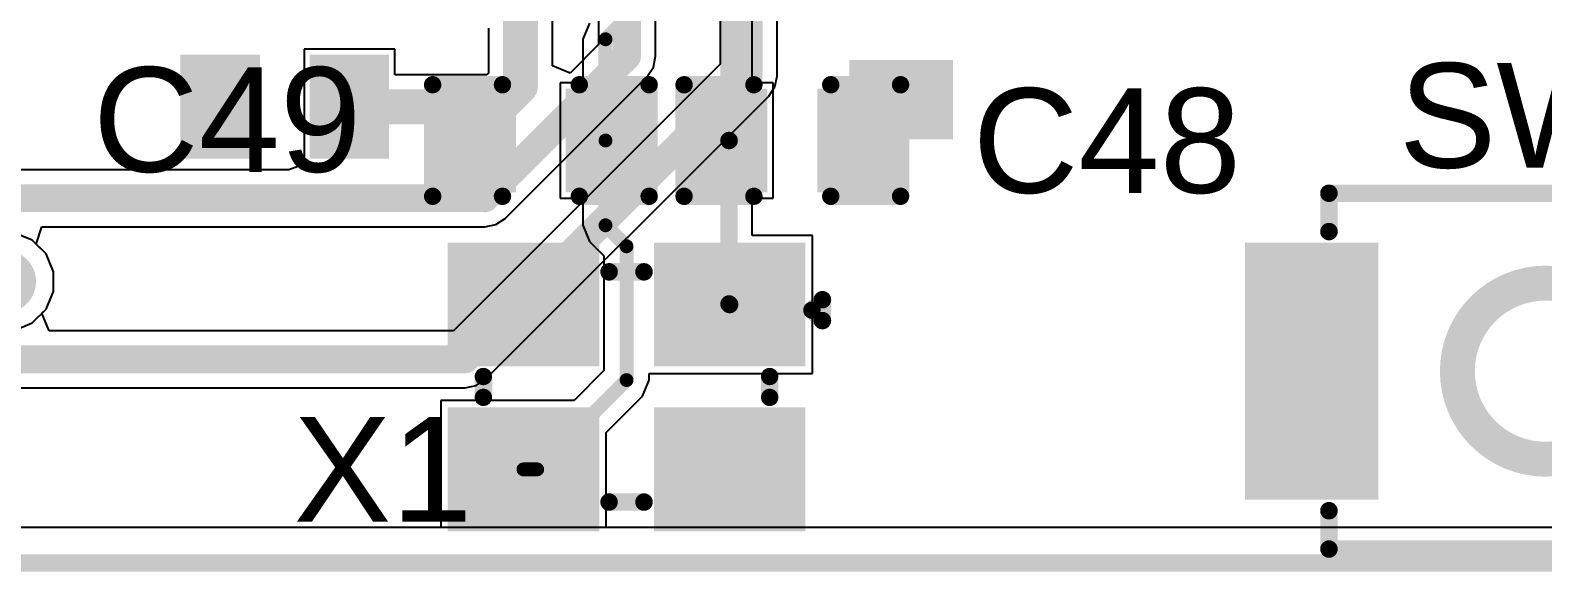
# Model space of a CAD drawing. Header units: millimetres. Extents: x -12 to 5428, y 0 to 5422.
# Drawn here: x 23.62 to 34.63, y -0.06 to 3.88 of the extents above; entities that cross this region are included whole.
import ezdxf

# ---------------------------------------------------------------- set-up
doc = ezdxf.new("R2010")
doc.units = ezdxf.units.MM
for name, color, linetype in [('BottomLayer', 5, 'Continuous'), ('BottomPaste', 16, 'Continuous'), ('BottomSolder', 6, 'Continuous'), ('Mechanical2', 216, 'Continuous'), ('TopLayer', 1, 'Continuous'), ('TopOverlay', 2, 'Continuous'), ('TopPaste', 8, 'Continuous'), ('TopSolder', 216, 'Continuous')]:
    doc.layers.add(name, color=color, linetype=linetype)
doc.styles.add('Arial', font='', dxfattribs={"height": 0.2})
doc.styles.get('Arial').set_extended_font_data('Arial')

# ---------------------------------------------------------------- blocks, each defined once
blk = doc.blocks.new('SMD2016_4P_31')
at = {"layer": 'TopLayer'}
for points in [[(-1.25, 0.2), (-1.25, 1), (-0.25, 1), (-0.25, 0.2)], [(0.25, 0.2), (0.25, 1), (1.25, 1), (1.25, 0.2)], [(-1.25, -1), (-1.25, -0.2), (-0.25, -0.2), (-0.25, -1)], [(0.25, -1), (0.25, -0.2), (1.25, -0.2), (1.25, -1)]]:
    blk.add_hatch(color=1, dxfattribs=at).paths.add_polyline_path(points)
at = {"layer": 'TopPaste'}
for points in [[(-1.25, 0.2), (-1.25, 1), (-0.25, 1), (-0.25, 0.2)], [(0.25, 0.2), (0.25, 1), (1.25, 1), (1.25, 0.2)], [(-1.25, -1), (-1.25, -0.2), (-0.25, -0.2), (-0.25, -1)], [(0.25, -1), (0.25, -0.2), (1.25, -0.2), (1.25, -1)]]:
    blk.add_hatch(color=8, dxfattribs=at).paths.add_polyline_path(points)
at = {"layer": 'TopSolder'}
for points in [[(-1.301, 0.149), (-1.301, 1.051), (-0.199, 1.051), (-0.199, 0.149)], [(0.199, 0.149), (0.199, 1.051), (1.301, 1.051), (1.301, 0.149)], [(-1.301, -1.051), (-1.301, -0.149), (-0.199, -0.149), (-0.199, -1.051)], [(0.199, -1.051), (0.199, -0.149), (1.301, -0.149), (1.301, -1.051)]]:
    blk.add_hatch(color=216, dxfattribs=at).paths.add_polyline_path(points)
at = {"layer": 'TopOverlay', "const_width": 0.127}
for points in [[(0.127, 0.838), (-0.127, 0.838)], [(-1.041, 0.076), (-1.041, -0.076)], [(1.041, 0.076), (1.041, -0.076)], [(-1.425, -0.483), (-1.425, -0.635)], [(-1.349, -0.559), (-1.425, -0.483)], [(-1.349, -0.559), (-1.425, -0.635)], [(0.127, -0.838), (-0.127, -0.838)]]:
    blk.add_lwpolyline(points, dxfattribs=at)
at = {"layer": 'TopOverlay', "const_width": 0.0635}
for points in [[(-0.159, 0.838, 1), (-0.095, 0.838, 1)], [(0.095, 0.838, 1), (0.159, 0.838, 1)], [(-1.073, 0.076, 1), (-1.01, 0.076, 1)], [(1.01, 0.076, 1), (1.073, 0.076, 1)], [(-1.073, -0.076, 1), (-1.01, -0.076, 1)], [(1.01, -0.076, 1), (1.073, -0.076, 1)], [(-1.457, -0.483, 1), (-1.393, -0.483, 1)], [(-1.457, -0.483, 1), (-1.393, -0.483, 1)], [(-1.38, -0.559, 1), (-1.317, -0.559, 1)], [(-1.38, -0.559, 1), (-1.317, -0.559, 1)], [(-1.457, -0.635, 1), (-1.393, -0.635, 1)], [(-1.457, -0.635, 1), (-1.393, -0.635, 1)], [(-0.159, -0.838, 1), (-0.095, -0.838, 1)], [(0.095, -0.838, 1), (0.159, -0.838, 1)]]:
    blk.add_lwpolyline(points, format="xyb", close=True, dxfattribs=at)
blk = doc.blocks.new('B3U_1000P_64')
at = {"layer": 'TopLayer'}
for points in [[(-2.11, 0.86), (-1.29, 0.86), (-1.29, -0.86), (-2.11, -0.86)], [(1.29, 0.86), (2.11, 0.86), (2.11, -0.86), (1.29, -0.86)]]:
    blk.add_hatch(color=1, dxfattribs=at).paths.add_polyline_path(points)
at = {"layer": 'TopPaste'}
for points in [[(-2.11, 0.86), (-1.29, 0.86), (-1.29, -0.86), (-2.11, -0.86)], [(1.29, 0.86), (2.11, 0.86), (2.11, -0.86), (1.29, -0.86)]]:
    blk.add_hatch(color=8, dxfattribs=at).paths.add_polyline_path(points)
at = {"layer": 'TopSolder'}
for points in [[(-2.185, 0.935), (-1.215, 0.935), (-1.215, -0.935), (-2.185, -0.935)], [(1.215, 0.935), (2.185, 0.935), (2.185, -0.935), (1.215, -0.935)]]:
    blk.add_hatch(color=216, dxfattribs=at).paths.add_polyline_path(points)
at = {"layer": 'TopOverlay', "const_width": 0.127}
for points in [[(-1.575, 1.016), (-1.575, 1.295)], [(-1.575, 1.295), (1.575, 1.295)], [(1.575, 1.016), (1.575, 1.295)], [(-1.575, -1.295), (-1.575, -1.016)], [(1.575, -1.295), (1.575, -1.016)], [(-1.575, -1.295), (1.575, -1.295)]]:
    blk.add_lwpolyline(points, dxfattribs=at)
at = {"layer": 'TopOverlay'}
for points, const_width in [([(-1.607, 1.295, 1), (-1.543, 1.295, 1)], 0.0635), ([(-1.607, 1.295, 1), (-1.543, 1.295, 1)], 0.0635), ([(1.543, 1.295, 1), (1.607, 1.295, 1)], 0.0635), ([(1.543, 1.295, 1), (1.607, 1.295, 1)], 0.0635), ([(-1.607, 1.016, 1), (-1.543, 1.016, 1)], 0.0635), ([(1.543, 1.016, 1), (1.607, 1.016, 1)], 0.0635), ([(0.641, 0, 1), (-0.641, 0, 1)], 0.254), ([(-0.705, 0, 1), (-0.578, 0, 1)], 0.127), ([(0.578, 0, 1), (0.705, 0, 1)], 0.127), ([(-1.607, -1.016, 1), (-1.543, -1.016, 1)], 0.0635), ([(1.543, -1.016, 1), (1.607, -1.016, 1)], 0.0635), ([(-1.607, -1.295, 1), (-1.543, -1.295, 1)], 0.0635), ([(-1.607, -1.295, 1), (-1.543, -1.295, 1)], 0.0635), ([(1.543, -1.295, 1), (1.607, -1.295, 1)], 0.0635), ([(1.543, -1.295, 1), (1.607, -1.295, 1)], 0.0635)]:
    blk.add_lwpolyline(points, format="xyb", close=True, dxfattribs=dict(at, const_width=const_width))
blk = doc.blocks.new('C___0402_B_144')
at = {"layer": 'BottomLayer'}
for points in [[(-0.241, 0.318), (-0.241, -0.317), (-0.699, -0.317), (-0.699, 0.318)], [(0.698, 0.318), (0.698, -0.317), (0.241, -0.317), (0.241, 0.318)]]:
    blk.add_hatch(color=5, dxfattribs=at).paths.add_polyline_path(points)
at = {"layer": 'BottomPaste'}
for points in [[(-0.241, 0.318), (-0.241, -0.317), (-0.699, -0.317), (-0.699, 0.318)], [(0.698, 0.318), (0.698, -0.317), (0.241, -0.317), (0.241, 0.318)]]:
    blk.add_hatch(color=16, dxfattribs=at).paths.add_polyline_path(points)
at = {"layer": 'BottomSolder'}
for points in [[(-0.181, 0.378), (-0.181, -0.377), (-0.759, -0.377), (-0.759, 0.378)], [(0.758, 0.378), (0.758, -0.377), (0.181, -0.377), (0.181, 0.378)]]:
    blk.add_hatch(color=6, dxfattribs=at).paths.add_polyline_path(points)
blk = doc.blocks.new('C___0402_B_170')
at = {"layer": 'BottomLayer'}
for points in [[(-0.241, 0.318), (-0.241, -0.317), (-0.699, -0.317), (-0.699, 0.318)], [(0.698, 0.318), (0.698, -0.317), (0.241, -0.317), (0.241, 0.318)]]:
    blk.add_hatch(color=5, dxfattribs=at).paths.add_polyline_path(points)
at = {"layer": 'BottomPaste'}
for points in [[(-0.241, 0.318), (-0.241, -0.317), (-0.699, -0.317), (-0.699, 0.318)], [(0.698, 0.318), (0.698, -0.317), (0.241, -0.317), (0.241, 0.318)]]:
    blk.add_hatch(color=16, dxfattribs=at).paths.add_polyline_path(points)
at = {"layer": 'BottomSolder'}
for points in [[(-0.181, 0.378), (-0.181, -0.377), (-0.759, -0.377), (-0.759, 0.378)], [(0.758, 0.378), (0.758, -0.377), (0.181, -0.377), (0.181, 0.378)]]:
    blk.add_hatch(color=6, dxfattribs=at).paths.add_polyline_path(points)
blk = doc.blocks.new('C___0402_178')
at = {"layer": 'TopLayer'}
for points in [[(-0.699, -0.317), (-0.699, 0.318), (-0.241, 0.318), (-0.241, -0.317)], [(0.241, -0.317), (0.241, 0.318), (0.698, 0.318), (0.698, -0.317)]]:
    blk.add_hatch(color=1, dxfattribs=at).paths.add_polyline_path(points)
at = {"layer": 'TopPaste'}
for points in [[(-0.699, -0.317), (-0.699, 0.318), (-0.241, 0.318), (-0.241, -0.317)], [(0.241, -0.317), (0.241, 0.318), (0.698, 0.318), (0.698, -0.317)]]:
    blk.add_hatch(color=8, dxfattribs=at).paths.add_polyline_path(points)
at = {"layer": 'TopSolder'}
for points in [[(-0.759, -0.377), (-0.759, 0.378), (-0.181, 0.378), (-0.181, -0.377)], [(0.181, -0.377), (0.181, 0.378), (0.758, 0.378), (0.758, -0.377)]]:
    blk.add_hatch(color=216, dxfattribs=at).paths.add_polyline_path(points)
at = {"layer": 'TopOverlay', "const_width": 0.127}
for points in [[(-0.787, -0.406), (-0.787, 0.406)], [(-0.787, 0.406), (-0.279, 0.406)], [(0.279, 0.406), (0.787, 0.406)], [(0.787, -0.406), (0.787, 0.406)], [(-0.787, -0.406), (-0.279, -0.406)], [(0.279, -0.406), (0.787, -0.406)]]:
    blk.add_lwpolyline(points, dxfattribs=at)
at = {"layer": 'TopOverlay', "const_width": 0.0635}
for points in [[(-0.819, 0.406, 1), (-0.756, 0.406, 1)], [(-0.819, 0.406, 1), (-0.756, 0.406, 1)], [(-0.311, 0.406, 1), (-0.248, 0.406, 1)], [(0.248, 0.406, 1), (0.311, 0.406, 1)], [(0.756, 0.406, 1), (0.819, 0.406, 1)], [(0.756, 0.406, 1), (0.819, 0.406, 1)], [(-0.819, -0.406, 1), (-0.756, -0.406, 1)], [(-0.819, -0.406, 1), (-0.756, -0.406, 1)], [(-0.311, -0.406, 1), (-0.248, -0.406, 1)], [(0.248, -0.406, 1), (0.311, -0.406, 1)], [(0.756, -0.406, 1), (0.819, -0.406, 1)], [(0.756, -0.406, 1), (0.819, -0.406, 1)]]:
    blk.add_lwpolyline(points, format="xyb", close=True, dxfattribs=at)
blk = doc.blocks.new('C___0402_179')
at = {"layer": 'TopLayer'}
for points in [[(-0.698, -0.318), (-0.698, 0.317), (-0.241, 0.317), (-0.241, -0.318)], [(0.241, -0.318), (0.241, 0.317), (0.699, 0.317), (0.699, -0.318)]]:
    blk.add_hatch(color=1, dxfattribs=at).paths.add_polyline_path(points)
at = {"layer": 'TopPaste'}
for points in [[(-0.698, -0.318), (-0.698, 0.317), (-0.241, 0.317), (-0.241, -0.318)], [(0.241, -0.318), (0.241, 0.317), (0.699, 0.317), (0.699, -0.318)]]:
    blk.add_hatch(color=8, dxfattribs=at).paths.add_polyline_path(points)
at = {"layer": 'TopSolder'}
for points in [[(-0.758, -0.378), (-0.758, 0.377), (-0.181, 0.377), (-0.181, -0.378)], [(0.181, -0.378), (0.181, 0.377), (0.759, 0.377), (0.759, -0.378)]]:
    blk.add_hatch(color=216, dxfattribs=at).paths.add_polyline_path(points)
at = {"layer": 'TopOverlay', "const_width": 0.127}
for points in [[(-0.787, 0.406), (-0.787, -0.406)], [(-0.279, 0.406), (-0.787, 0.406)], [(0.787, 0.406), (0.279, 0.406)], [(0.787, 0.406), (0.787, -0.406)], [(-0.279, -0.406), (-0.787, -0.406)], [(0.787, -0.406), (0.279, -0.406)]]:
    blk.add_lwpolyline(points, dxfattribs=at)
at = {"layer": 'TopOverlay', "const_width": 0.0635}
for points in [[(-0.819, 0.406, 1), (-0.756, 0.406, 1)], [(-0.819, 0.406, 1), (-0.756, 0.406, 1)], [(-0.311, 0.406, 1), (-0.248, 0.406, 1)], [(0.248, 0.406, 1), (0.311, 0.406, 1)], [(0.756, 0.406, 1), (0.819, 0.406, 1)], [(0.756, 0.406, 1), (0.819, 0.406, 1)], [(-0.819, -0.406, 1), (-0.756, -0.406, 1)], [(-0.819, -0.406, 1), (-0.756, -0.406, 1)], [(-0.311, -0.406, 1), (-0.248, -0.406, 1)], [(0.248, -0.406, 1), (0.311, -0.406, 1)], [(0.756, -0.406, 1), (0.819, -0.406, 1)], [(0.756, -0.406, 1), (0.819, -0.406, 1)]]:
    blk.add_lwpolyline(points, format="xyb", close=True, dxfattribs=at)

msp = doc.modelspace()

# ---------------------------------------------------------------- hatches: boundary and pattern name
at = {"layer": 'BottomLayer'}
h = msp.add_hatch(color=5, dxfattribs=at)
edge = h.paths.add_edge_path()
edge.add_arc((23.436, 2.049), 0.229, 0, 360)
at = {"layer": 'TopLayer'}
h = msp.add_hatch(color=1, dxfattribs=at)
edge = h.paths.add_edge_path()
edge.add_arc((23.436, 2.049), 0.229, 0, 360)

# ---------------------------------------------------------------- linework, layer by layer
at = {"layer": 'BottomLayer'}
for p, q in [((28.641, 7.943), (28.641, 3.631)), ((28.172, 3.689), (28.172, 7.895)), ((27.757, 7.81), (27.757, 3.775)), ((29.056, 3.545), (29.056, 7.1)), ((27.423, 3.62), (27.423, 4.63)), ((26.957, 3.894), (26.957, 3.567)), ((26.276, 3.741), (25.615, 3.741)), ((25.615, 3.741), (25.615, 2.903)), ((26.276, 3.555), (26.276, 3.741)), ((27.757, 3.775), (27.55, 3.567)), ((28.641, 3.631), (26.701, 1.691)), ((28.156, 3.61), (28.172, 3.689)), ((26.944, 3.555), (26.276, 3.555)), ((26.957, 3.567), (26.944, 3.555)), ((27.077, 2.509), (28.111, 3.543)), ((27.55, 3.567), (27.423, 3.62)), ((28.111, 3.543), (28.156, 3.61)), ((28.111, 3.543), (28.111, 3.543)), ((29.04, 3.466), (29.056, 3.545)), ((29.056, 3.545), (29.056, 3.545)), ((28.995, 3.399), (29.04, 3.466)), ((26.933, 1.337), (28.995, 3.399)), ((25.505, 2.863), (23.177, 2.863)), ((25.615, 2.903), (25.505, 2.863)), ((23.667, 2.321), (23.708, 2.448)), ((23.708, 2.448), (26.931, 2.448)), ((26.931, 2.448), (27.01, 2.464)), ((26.931, 2.448), (26.931, 2.448)), ((27.01, 2.464), (27.077, 2.509)), ((23.738, 2.251), (23.667, 2.321)), ((23.792, 2.12), (23.738, 2.251)), ((23.792, 1.978), (23.792, 2.12)), ((23.738, 1.848), (23.792, 1.978)), ((23.708, 1.818), (23.738, 1.848)), ((23.76, 1.691), (23.708, 1.818)), ((26.701, 1.691), (23.76, 1.691)), ((26.866, 1.292), (26.933, 1.337)), ((19.991, 1.276), (26.787, 1.276)), ((26.787, 1.276), (26.866, 1.292)), ((26.787, 1.276), (26.787, 1.276)), ((35.916, 0.259), (-0.007, 0.259))]:
    msp.add_line(p, q, dxfattribs=at)
for points, const_width in [([(28.849, 3.545), (28.849, 7.943)], 0.203), ([(27.964, 3.689), (27.964, 7.896)], 0.203), ([(27.19, 3.471), (27.19, 4.63)], 0.254), ([(26.931, 2.656), (27.964, 3.689)], 0.203), ([(26.787, 1.483), (28.849, 3.545)], 0.203), ([(27.041, 3.322), (27.19, 3.471)], 0.254), ([(26.047, 3.322), (27.041, 3.322)], 0.254), ([(21.343, 2.656), (26.931, 2.656)], 0.203), ([(19.113, 1.483), (26.787, 1.483)], 0.203)]:
    msp.add_lwpolyline(points, dxfattribs=dict(at, const_width=const_width))
for points, const_width in [([(27.914, 3.689, 1), (28.015, 3.689, 1)], 0.102), ([(27.914, 3.689, 1), (28.015, 3.689, 1)], 0.102), ([(28.798, 3.545, 1), (28.899, 3.545, 1)], 0.102), ([(28.798, 3.545, 1), (28.899, 3.545, 1)], 0.102), ([(27.126, 3.471, 1), (27.253, 3.471, 1)], 0.127), ([(27.126, 3.471, 1), (27.253, 3.471, 1)], 0.127), ([(25.983, 3.322, 1), (26.11, 3.322, 1)], 0.127), ([(26.977, 3.322, 1), (27.104, 3.322, 1)], 0.127), ([(26.977, 3.322, 1), (27.104, 3.322, 1)], 0.127), ([(26.88, 2.656, 1), (26.982, 2.656, 1)], 0.102), ([(26.88, 2.656, 1), (26.982, 2.656, 1)], 0.102), ([(26.736, 1.483, 1), (26.838, 1.483, 1)], 0.102), ([(26.736, 1.483, 1), (26.838, 1.483, 1)], 0.102)]:
    msp.add_lwpolyline(points, format="xyb", close=True, dxfattribs=dict(at, const_width=const_width))
at = {"layer": 'Mechanical2', "const_width": 0.127}
msp.add_lwpolyline([(-0.025, 0), (35.975, 0)], dxfattribs=at)
at = {"layer": 'TopLayer'}
for p, q in [((28.876, 3.495), (28.876, 4.456)), ((27.691, 3.93), (27.643, 3.813)), ((27.643, 3.813), (27.643, 3.495)), ((27.643, 3.495), (27.478, 3.495)), ((27.478, 3.495), (27.478, 2.657)), ((29.027, 3.495), (28.876, 3.495)), ((29.027, 2.657), (29.027, 3.495)), ((27.478, 2.657), (27.643, 2.657)), ((27.643, 2.657), (27.643, 2.459)), ((28.876, 2.384), (28.876, 2.657)), ((28.876, 2.657), (29.027, 2.657)), ((27.643, 2.459), (27.691, 2.342)), ((23.638, 2.351), (23.507, 2.405)), ((23.738, 2.251), (23.638, 2.351)), ((27.691, 2.342), (27.796, 2.237)), ((29.313, 2.384), (28.876, 2.384)), ((29.313, 1.381), (29.313, 2.384)), ((23.792, 2.12), (23.738, 2.251)), ((27.796, 2.237), (27.796, 1.401)), ((23.792, 1.978), (23.792, 2.12)), ((23.738, 1.848), (23.792, 1.978)), ((23.638, 1.748), (23.738, 1.848)), ((23.507, 1.693), (23.638, 1.748)), ((27.796, 1.401), (27.579, 1.184)), ((28.078, 1.216), (28.126, 1.332)), ((28.126, 1.332), (28.126, 1.381)), ((28.126, 1.381), (29.313, 1.381)), ((27.813, 0.951), (28.078, 1.216)), ((27.579, 1.184), (26.609, 1.184)), ((26.609, 1.184), (26.609, 0.259)), ((27.813, 0.259), (27.813, 0.951)), ((26.609, 0.259), (-0.007, 0.259)), ((35.975, 0.259), (27.813, 0.259))]:
    msp.add_line(p, q, dxfattribs=at)
for points, const_width in [([(28.707, 3.076), (28.707, 4.713)], 0.127), ([(27.808, 3.813), (28.307, 4.313)], 0.102), ([(27.808, 3.076), (27.808, 3.813)], 0.102), ([(27.808, 2.459), (27.808, 3.076)], 0.102), ([(28.707, 1.886), (28.707, 3.076)], 0.127), ([(27.808, 2.459), (27.961, 2.306)], 0.102), ([(27.961, 1.332), (27.961, 2.306)], 0.102), ([(28.707, 1.886), (28.711, 1.882)], 0.127), ([(27.311, 0.682), (27.961, 1.332)], 0.102), ([(27.211, 0.682), (27.311, 0.682)], 0.102)]:
    msp.add_lwpolyline(points, dxfattribs=dict(at, const_width=const_width))
for points, const_width in [([(27.783, 3.813, 1), (27.833, 3.813, 1)], 0.0508), ([(27.783, 3.813, 1), (27.833, 3.813, 1)], 0.0508), ([(27.783, 3.076, 1), (27.833, 3.076, 1)], 0.0508), ([(27.783, 3.076, 1), (27.833, 3.076, 1)], 0.0508), ([(28.675, 3.076, 1), (28.739, 3.076, 1)], 0.0635), ([(28.675, 3.076, 1), (28.739, 3.076, 1)], 0.0635), ([(27.783, 2.459, 1), (27.833, 2.459, 1)], 0.0508), ([(27.783, 2.459, 1), (27.833, 2.459, 1)], 0.0508), ([(27.936, 2.306, 1), (27.986, 2.306, 1)], 0.0508), ([(27.936, 2.306, 1), (27.986, 2.306, 1)], 0.0508), ([(28.675, 1.886, 1), (28.739, 1.886, 1)], 0.0635), ([(28.675, 1.886, 1), (28.739, 1.886, 1)], 0.0635), ([(28.679, 1.882, 1), (28.743, 1.882, 1)], 0.0635), ([(27.936, 1.332, 1), (27.986, 1.332, 1)], 0.0508), ([(27.936, 1.332, 1), (27.986, 1.332, 1)], 0.0508), ([(27.186, 0.682, 1), (27.236, 0.682, 1)], 0.0508), ([(27.286, 0.682, 1), (27.336, 0.682, 1)], 0.0508), ([(27.286, 0.682, 1), (27.336, 0.682, 1)], 0.0508)]:
    msp.add_lwpolyline(points, format="xyb", close=True, dxfattribs=dict(at, const_width=const_width))

# ---------------------------------------------------------------- block references
for name, p, rotation in [('C___0402_B_144', (29.959, 3.843), 90), ('C___0402_179', (29.167, 3.076), 180), ('SMD2016_4P_31', (27.961, 1.282), 180)]:
    msp.add_blockref(name, p, dxfattribs=dict(rotation=rotation))
for name, p in [('C___0402_B_170', (25.475, 3.322)), ('C___0402_178', (27.338, 3.076)), ('B3U_1000P_64', (34.646, 1.397))]:
    msp.add_blockref(name, p)

# ---------------------------------------------------------------- texts
at = {"layer": 'TopOverlay', "style": 'Arial'}
for s, p in [('SW2', (33.579, 2.878)), ('C49', (24.079, 2.848)), ('C48', (30.479, 2.695)), ('X1', (25.539, 0.301))]:
    msp.add_text(s, height=0.762, dxfattribs=at).set_placement(p)

doc.saveas('drawing.dxf')
